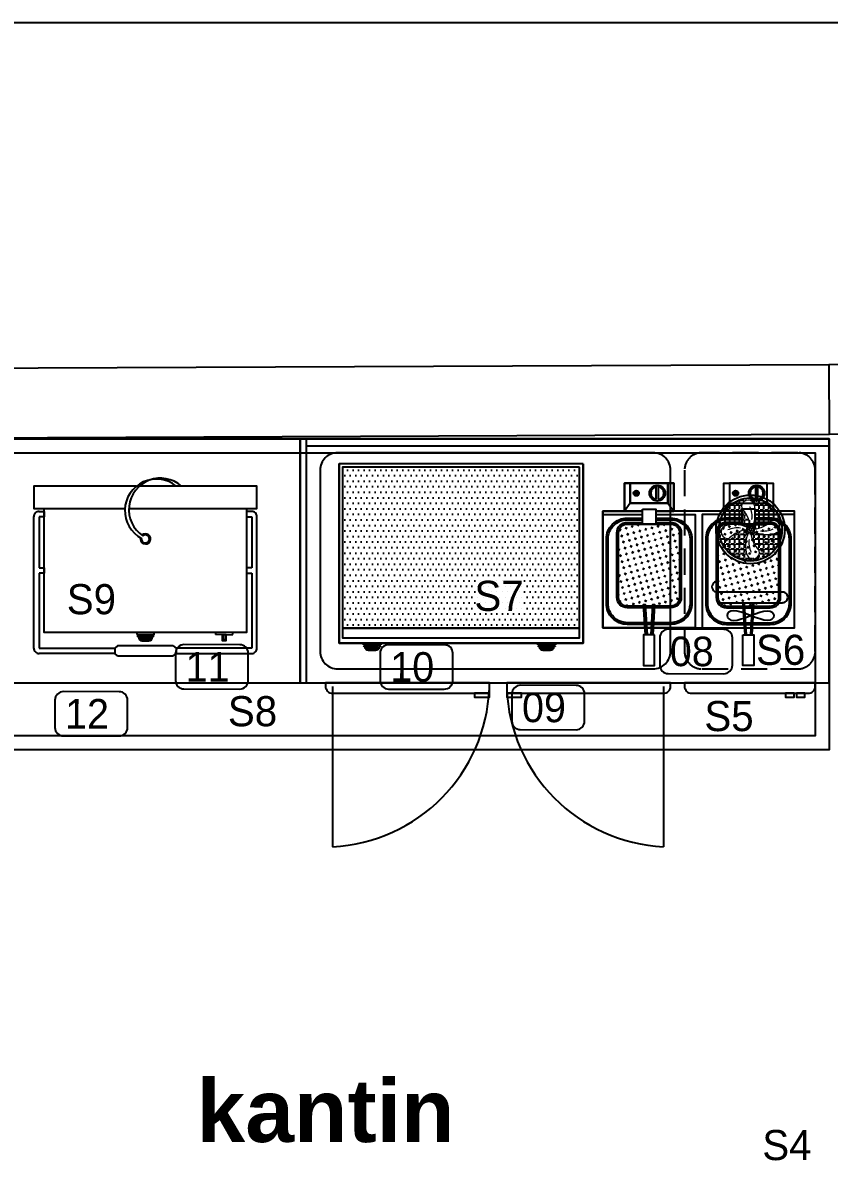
# Model space of a CAD drawing. Header units: millimetres. Extents: x -3164 to 12587, y -18082 to -16228.
# Drawn here: x -1544.9 to -1313.6, y -16753.6 to -16427.1 of the extents above; entities that cross this region are included whole.
import ezdxf
from ezdxf.enums import TextEntityAlignment as Align

# ---------------------------------------------------------------- set-up
doc = ezdxf.new("R2010")
doc.units = ezdxf.units.MM
doc.linetypes.add('DASHED', pattern=[0.75, 0.5, -0.25])
doc.layers.add('002 Çizgi', color=254, linetype='Continuous')
doc.layers.add('ELK', color=10, linetype='Continuous')
doc.layers.add('TEFRİŞ MUTFAK (L)', color=241, linetype='Continuous', lineweight=15)
doc.styles.add('adet', font='stylu.ttf')
doc.styles.add('ARIAL', font='', dxfattribs={"height": 1})
doc.styles.add('TAKSİM', font='GOTHIC.TTF', dxfattribs={"height": 20})
doc.styles.get('ARIAL').set_extended_font_data('Arial', bold=True)

# ---------------------------------------------------------------- blocks, each defined once
blk = doc.blocks.new('rwerewerr')
h = blk.add_hatch(color=30)
h.dxf.hatch_style = 1
edge = h.paths.add_edge_path()
edge.add_arc((2556.36, -3488.02), 0.549, 0, 360)
h = blk.add_hatch(color=30)
h.dxf.hatch_style = 1
edge = h.paths.add_edge_path()
edge.add_arc((2584.86, -3488.02), 0.549, 0, 360)
h = blk.add_hatch()
h.set_pattern_fill('CROSS', scale=0.2, angle=60)
h.paths.add_polyline_path([(2551.28, -3517.87, 0.414214), (2553.78, -3520.37), (2558.48, -3520.37), (2558.46, -3519.95), (2558.95, -3519.95), (2558.97, -3520.37), (2561.1, -3520.37), (2561.12, -3519.95), (2561.61, -3519.95), (2561.58, -3520.37), (2566.28, -3520.37, 0.414214), (2568.78, -3517.87), (2568.78, -3499.37, 0.414214), (2566.28, -3496.87), (2553.78, -3496.87, 0.414214), (2551.28, -3499.37)])
h = blk.add_hatch()
h.set_pattern_fill('CROSS', scale=0.2, angle=60)
h.paths.add_polyline_path([(2597.28, -3499.37, 0.414214), (2594.78, -3496.87), (2582.28, -3496.87, 0.414214), (2579.78, -3499.37), (2579.78, -3517.87, 0.414214), (2582.28, -3520.37), (2586.98, -3520.37), (2586.96, -3519.95), (2587.45, -3519.95), (2587.47, -3520.37), (2589.6, -3520.37), (2589.62, -3519.95), (2590.11, -3519.95), (2590.08, -3520.37), (2594.78, -3520.37, 0.414214), (2597.28, -3517.87)])
at = {"color": 7}
for points in [[(2561.95, -3493.15), (2567.13, -3493.15), (2567.13, -3485.14), (2552.94, -3485.14), (2552.94, -3493.15), (2558.12, -3493.15)], [(2558.12, -3493.15), (2552.94, -3493.15), (2552.94, -3485.14), (2567.13, -3485.14), (2567.13, -3493.15), (2561.95, -3493.15)], [(2562.11, -3489.86), (2562.11, -3486.17)], [(2562.68, -3486.17), (2562.68, -3489.86)], [(2586.62, -3493.15), (2581.44, -3493.15), (2581.44, -3485.14), (2595.63, -3485.14), (2595.63, -3493.15), (2590.45, -3493.15)], [(2590.61, -3489.86), (2590.61, -3486.17)], [(2591.18, -3486.17), (2591.18, -3489.86)], [(2558.12, -3493.15), (2546.78, -3493.15), (2546.78, -3526.65), (2558.84, -3526.65)], [(2558.84, -3526.65), (2546.78, -3526.65), (2546.78, -3493.15), (2558.12, -3493.15)], [(2554.62, -3490.89), (2552.94, -3493.15)], [(2554.62, -3490.89), (2552.94, -3493.15)], [(2558.12, -3493.15), (2552.94, -3493.15)], [(2586.62, -3493.15), (2561.95, -3493.15)], [(2561.95, -3493.15), (2567.13, -3493.15)], [(2565.45, -3490.89), (2567.13, -3493.15)], [(2565.45, -3490.89), (2567.13, -3493.15)], [(2583.12, -3490.89), (2581.44, -3493.15)], [(2586.62, -3493.15), (2581.44, -3493.15)], [(2589.73, -3526.65), (2601.78, -3526.65), (2601.78, -3493.15), (2590.45, -3493.15)], [(2593.95, -3490.89), (2595.63, -3493.15)], [(2558.84, -3526.65), (2546.78, -3526.65), (2546.78, -3494.15), (2558.12, -3494.15)], [(2553.78, -3495.15), (2558.12, -3495.15)], [(2562.32, -3494.15), (2573.28, -3494.15), (2573.28, -3526.65), (2561.23, -3526.65)], [(2561.95, -3494.15), (2573.28, -3494.15)], [(2561.95, -3495.65), (2566.28, -3495.65)], [(2586.25, -3494.15), (2575.28, -3494.15), (2575.28, -3526.65), (2587.34, -3526.65)], [(2586.62, -3494.15), (2575.28, -3494.15)], [(2586.62, -3495.65), (2582.28, -3495.65)], [(2589.73, -3526.65), (2601.78, -3526.65), (2601.78, -3494.15), (2590.45, -3494.15)], [(2594.78, -3495.15), (2590.45, -3495.15)], [(2561.1, -3520.37), (2558.97, -3520.37)], [(2561.07, -3520.87), (2559, -3520.87)], [(2587.47, -3520.37), (2589.6, -3520.37)], [(2587.5, -3520.87), (2589.57, -3520.87)], [(2560.82, -3525.15), (2559.24, -3525.15)], [(2560.8, -3525.65), (2559.27, -3525.65)], [(2587.74, -3525.15), (2589.32, -3525.15)], [(2587.77, -3525.65), (2589.3, -3525.65)], [(2546.78, -3526.65), (2558.84, -3526.65)], [(2559.33, -3526.65), (2560.74, -3526.65)], [(2559.33, -3526.65), (2560.74, -3526.65)], [(2560.74, -3526.65), (2559.33, -3526.65)], [(2560.74, -3526.65), (2559.33, -3526.65)], [(2561.23, -3526.65), (2587.34, -3526.65)], [(2561.23, -3526.65), (2601.78, -3526.65)], [(2587.83, -3526.65), (2589.24, -3526.65)], [(2587.83, -3526.65), (2589.24, -3526.65)]]:
    blk.add_lwpolyline(points, dxfattribs=at)
for points in [[(2565.45, -3490.89), (2554.62, -3490.89), (2554.62, -3485.14), (2565.45, -3485.14)], [(2554.62, -3490.89), (2565.45, -3490.89), (2565.45, -3485.14), (2554.62, -3485.14)], [(2583.12, -3490.89), (2593.95, -3490.89), (2593.95, -3485.14), (2583.12, -3485.14)], [(2558.12, -3492.55), (2561.95, -3492.55), (2561.95, -3496.87), (2558.12, -3496.87)], [(2590.45, -3492.55), (2586.62, -3492.55), (2586.62, -3496.87), (2590.45, -3496.87)], [(2559.45, -3528.68), (2558.96, -3528.68), (2558.46, -3519.95), (2558.95, -3519.95)], [(2561.11, -3528.68), (2560.62, -3528.68), (2561.12, -3519.95), (2561.61, -3519.95)], [(2587.46, -3528.68), (2587.95, -3528.68), (2587.45, -3519.95), (2586.96, -3519.95)], [(2589.12, -3528.68), (2589.61, -3528.68), (2590.11, -3519.95), (2589.62, -3519.95)], [(2561.61, -3528.68), (2558.46, -3528.68), (2558.46, -3537.43), (2561.61, -3537.43)], [(2586.96, -3528.68), (2590.11, -3528.68), (2590.11, -3537.43), (2586.96, -3537.43)]]:
    blk.add_lwpolyline(points, close=True, dxfattribs=at)
for points in [[(2558.78, -3525.65), (2553.78, -3525.65, -0.414214), (2547.78, -3519.65), (2547.78, -3501.15, -0.414214), (2553.78, -3495.15), (2558.12, -3495.15)], [(2558.76, -3525.15), (2553.78, -3525.15, -0.414214), (2548.28, -3519.65), (2548.28, -3501.15, -0.414214), (2553.78, -3495.65), (2558.12, -3495.65)], [(2558.51, -3520.87), (2553.78, -3520.87, -0.414214), (2550.78, -3517.87), (2550.78, -3499.37, -0.414214), (2553.78, -3496.37), (2558.12, -3496.37)], [(2558.48, -3520.37), (2553.78, -3520.37, -0.414214), (2551.28, -3517.87), (2551.28, -3499.37, -0.414214), (2553.78, -3496.87), (2566.28, -3496.87, -0.414214), (2568.78, -3499.37), (2568.78, -3517.87, -0.414214), (2566.28, -3520.37), (2561.58, -3520.37)], [(2561.95, -3495.15), (2566.28, -3495.15, -0.414214), (2572.28, -3501.15), (2572.28, -3519.65, -0.414214), (2566.28, -3525.65), (2561.28, -3525.65)], [(2562.32, -3495.65), (2566.28, -3495.65, -0.414214), (2571.78, -3501.15), (2571.78, -3519.65, -0.414214), (2566.28, -3525.15), (2561.31, -3525.15)], [(2561.95, -3496.37), (2566.28, -3496.37, -0.414214), (2569.28, -3499.37), (2569.28, -3517.87, -0.414214), (2566.28, -3520.87), (2561.56, -3520.87)], [(2586.62, -3495.15), (2582.28, -3495.15, 0.414214), (2576.28, -3501.15), (2576.28, -3519.65, 0.414214), (2582.28, -3525.65), (2587.28, -3525.65)], [(2586.25, -3495.65), (2582.28, -3495.65, 0.414214), (2576.78, -3501.15), (2576.78, -3519.65, 0.414214), (2582.28, -3525.15), (2587.26, -3525.15)], [(2586.62, -3496.37), (2582.28, -3496.37, 0.414214), (2579.28, -3499.37), (2579.28, -3517.87, 0.414214), (2582.28, -3520.87), (2587.01, -3520.87)], [(2590.08, -3520.37), (2594.78, -3520.37, 0.414214), (2597.28, -3517.87), (2597.28, -3499.37, 0.414214), (2594.78, -3496.87), (2582.28, -3496.87, 0.414214), (2579.78, -3499.37), (2579.78, -3517.87, 0.414214), (2582.28, -3520.37), (2586.98, -3520.37)], [(2589.78, -3525.65), (2594.78, -3525.65, 0.414214), (2600.78, -3519.65), (2600.78, -3501.15, 0.414214), (2594.78, -3495.15), (2590.45, -3495.15)], [(2589.81, -3525.15), (2594.78, -3525.15, 0.414214), (2600.28, -3519.65), (2600.28, -3501.15, 0.414214), (2594.78, -3495.65), (2590.45, -3495.65)], [(2590.06, -3520.87), (2594.78, -3520.87, 0.414214), (2597.78, -3517.87), (2597.78, -3499.37, 0.414214), (2594.78, -3496.37), (2590.45, -3496.37)]]:
    blk.add_lwpolyline(points, format="xyb", dxfattribs=at)
for centre, radius in [((2556.36, -3488.02), 0.761), ((2556.36, -3488.02), 0.689), ((2562.39, -3488.02), 2.26), ((2584.86, -3488.02), 0.761), ((2584.86, -3488.02), 0.689), ((2590.89, -3488.02), 2.26), ((2556.36, -3488.02), 0.549), ((2584.86, -3488.02), 0.549)]:
    blk.add_circle(centre, radius, dxfattribs=at)
for centre, start, end in [((2562.39, -3488.02), 98.7362, 261.2638), ((2562.39, -3488.02), 278.7362, 81.2638), ((2590.89, -3488.02), 98.7362, 261.2638), ((2590.89, -3488.02), 278.7362, 81.2638)]:
    blk.add_arc(centre, 1.87, start, end, dxfattribs=at)
blk = doc.blocks.new('FRİTOZ 5LT+5LT')
at = {"color": 7}
blk.add_blockref('rwerewerr', (-2546.78, 3526.65), dxfattribs=at)
blk = doc.blocks.new('ghggfhh')
at = {"color": 7}
blk.add_lwpolyline([(1188.71, 1333.35), (1193.71, 1333.35), (1193.71, 1333.87), (1188.71, 1333.87)], close=True, dxfattribs=at)
blk.add_lwpolyline([(1188.71, 1333), (1189.21, 1332.53), (1189.21, 1332.51, 0.414214), (1190.21, 1331.51), (1192.21, 1331.51, 0.414214), (1193.21, 1332.51), (1193.21, 1332.53), (1193.71, 1333)], format="xyb", dxfattribs=at)
for points in [[(1188.71, 1333), (1190.71, 1333)], [(1189.35, 1332.74), (1193.07, 1332.74)], [(1189.46, 1332.51), (1192.96, 1332.51)], [(1189.5, 1332.27), (1192.92, 1332.27)], [(1190.71, 1333.35), (1190.71, 1333)], [(1191.71, 1333.35), (1191.71, 1333)], [(1191.71, 1333), (1193.71, 1333)], [(1189.62, 1332.04), (1192.79, 1332.04)], [(1189.97, 1331.8), (1192.45, 1331.8)]]:
    blk.add_lwpolyline(points, dxfattribs=at)
blk = doc.blocks.new('ewrte4')
at = {"color": 7}
for points in [[(2337.4, -3672.8), (2337.4, -3672.27), (2332.4, -3672.27), (2332.4, -3672.8)], [(2334.4, -3672.97), (2332.4, -3672.8)], [(2334.4, -3672.8), (2335.4, -3672.8)], [(2334.4, -3672.8), (2334.4, -3673.15)], [(2335.4, -3672.8), (2335.4, -3673.15)], [(2335.4, -3672.97), (2337.4, -3672.8)], [(2334.63, -3674.33), (2334.4, -3674.64)], [(2335.17, -3674.33), (2335.4, -3674.64)]]:
    blk.add_lwpolyline(points, dxfattribs=at)
for points in [[(2334.4, -3672.8), (2335.4, -3672.8), (2335.4, -3674.64), (2334.4, -3674.64)], [(2334.63, -3672.8), (2335.17, -3672.8), (2335.17, -3674.33), (2334.63, -3674.33)]]:
    blk.add_lwpolyline(points, close=True, dxfattribs=at)
blk = doc.blocks.new('wqrewqeqewqe')
at = {"color": 7}
for points in [[(2309.64, -3552.22), (2280.28, -3552.22), (2280.28, -3558.62), (2306.46, -3558.62)], [(2307.56, -3558.62), (2344.28, -3558.62), (2344.28, -3552.22), (2310.6, -3552.22)], [(2307.56, -3558.62), (2341.28, -3558.62), (2341.28, -3594.22), (2283.28, -3594.22), (2283.28, -3558.62), (2306.46, -3558.62)], [(2280.28, -3560.99), (2280.28, -3560.96)], [(2280.28, -3598.76), (2280.28, -3560.99)], [(2281.75, -3559.49), (2283.28, -3559.49), (2283.28, -3560.99), (2281.78, -3560.99)], [(2281.78, -3560.99), (2281.78, -3575.67)], [(2342.82, -3559.49), (2341.28, -3559.49), (2341.28, -3560.99), (2342.78, -3560.99)], [(2342.78, -3560.99), (2342.78, -3575.67)], [(2344.28, -3560.99), (2344.28, -3560.96)], [(2344.28, -3598.76), (2344.28, -3560.99)], [(2281.78, -3575.67), (2283.28, -3575.67), (2283.28, -3577.17), (2281.78, -3577.17)], [(2281.78, -3577.17), (2281.78, -3598.72)], [(2342.78, -3575.67), (2341.28, -3575.67), (2341.28, -3577.17), (2342.78, -3577.17)], [(2342.78, -3577.17), (2342.78, -3598.72)], [(2280.28, -3598.76), (2280.28, -3597.22)], [(2281.78, -3597.22), (2281.78, -3598.72)], [(2304.28, -3598.02), (2303.49, -3598.72)], [(2320.28, -3598.02), (2304.28, -3598.02)], [(2320.28, -3598.02), (2321.08, -3598.72)], [(2342.78, -3597.22), (2342.78, -3598.72)], [(2344.28, -3598.76), (2344.28, -3597.22)], [(2281.78, -3600.22), (2281.75, -3600.22)], [(2281.78, -3600.22), (2281.75, -3600.22)], [(2281.78, -3598.72), (2303.49, -3598.72)], [(2303.49, -3600.22), (2281.78, -3600.22)], [(2303.49, -3598.72), (2303.49, -3600.22)], [(2304.28, -3600.92), (2303.49, -3600.22)], [(2304.28, -3600.92), (2320.28, -3600.92)], [(2320.28, -3600.92), (2321.08, -3600.22)], [(2342.78, -3598.72), (2321.08, -3598.72)], [(2321.08, -3598.72), (2321.08, -3600.22)], [(2321.08, -3600.22), (2342.78, -3600.22)], [(2342.78, -3600.22), (2342.82, -3600.22)], [(2342.78, -3600.22), (2342.82, -3600.22)]]:
    blk.add_lwpolyline(points, dxfattribs=at)
for centre, radius, start, end in [((2315.42, -3559.24), 9.04, 50.9126, 241.8892), ((2316.61, -3559), 9.06, 48.3903, 235.9176), ((2281.77, -3560.97), 1.48, 89.3541, 180.6459), ((2342.8, -3560.97), 1.48, 359.3541, 90.6459), ((2312.28, -3567.36), 1.46, 167.7852, 134.329), ((2312.28, -3567.36), 1.14, 173.219, 131.2594), ((2281.77, -3598.74), 1.48, 179.3541, 270.6459), ((2342.8, -3598.74), 1.48, 269.3541, 0.6459)]:
    blk.add_arc(centre, radius, start, end, dxfattribs=at)
for name, p in [('ghggfhh', (1121.08, -4928.1)), ('ewrte4', (0, 78.05))]:
    blk.add_blockref(name, p, dxfattribs=at)
blk = doc.blocks.new('TOST MAKİNESİ BÜYÜK')
at = {"color": 7}
blk.add_blockref('wqrewqeqewqe', (-2283.28, 3594.22), dxfattribs=at)
blk = doc.blocks.new('GHFH')
at = {"color": 7}
for p, q in [((1821.69, 2075.94), (1821.69, 2076.96)), ((1822.08, 2077.34), (1822.7, 2077.34)), ((1823.09, 2077.34), (1823.09, 2077.67)), ((1823.09, 2077.34), (1824.1, 2077.34)), ((1823.09, 2076.33), (1823.09, 2076.96)), ((1824.48, 2077.34), (1824.48, 2077.94)), ((1824.48, 2077.34), (1824.64, 2077.34)), ((1824.88, 2077.34), (1825.5, 2077.34)), ((1825.88, 2077.34), (1825.88, 2077.98)), ((1825.88, 2077.34), (1826.89, 2077.34)), ((1827.28, 2077.34), (1827.28, 2077.8)), ((1827.28, 2077.34), (1828.29, 2077.34)), ((1827.28, 2075.94), (1827.28, 2076.96)), ((1828.67, 2077.34), (1828.67, 2077.4)), ((1828.67, 2077.34), (1828.83, 2077.34)), ((1828.67, 2075.94), (1828.67, 2076.96)), ((1818.34, 2074.55), (1818.51, 2074.55)), ((1818.89, 2074.55), (1818.89, 2075.18)), ((1818.89, 2074.55), (1819.91, 2074.55)), ((1818.89, 2073.15), (1818.89, 2074.16)), ((1819.72, 2075.94), (1819.91, 2075.94)), ((1820.29, 2075.94), (1820.29, 2076.37)), ((1820.29, 2075.94), (1821.31, 2075.94)), ((1820.29, 2074.55), (1820.29, 2075.56)), ((1820.29, 2074.55), (1821.31, 2074.55)), ((1820.29, 2073.15), (1820.29, 2074.16)), ((1821.69, 2075.94), (1822.7, 2075.94)), ((1821.69, 2074.55), (1821.69, 2075.56)), ((1821.69, 2074.55), (1822.7, 2074.55)), ((1821.69, 2073.15), (1821.69, 2074.16)), ((1823.09, 2074.55), (1823.09, 2074.83)), ((1823.09, 2074.55), (1823.34, 2074.55)), ((1823.09, 2073.15), (1823.09, 2074.16)), ((1826.56, 2075.94), (1826.89, 2075.94)), ((1826.85, 2074.55), (1826.89, 2074.55)), ((1827.28, 2075.94), (1828.29, 2075.94)), ((1827.28, 2074.55), (1827.28, 2075.56)), ((1827.28, 2074.55), (1828.29, 2074.55)), ((1827.28, 2073.15), (1827.28, 2074.16)), ((1828.67, 2075.94), (1829.69, 2075.94)), ((1828.67, 2074.55), (1828.67, 2075.56)), ((1828.67, 2074.55), (1829.69, 2074.55)), ((1828.67, 2073.15), (1828.67, 2074.16)), ((1830.07, 2075.94), (1830.07, 2076.73)), ((1830.07, 2075.94), (1831.09, 2075.94)), ((1830.07, 2074.55), (1830.07, 2075.56)), ((1830.07, 2074.55), (1831.09, 2074.55)), ((1830.07, 2073.15), (1830.07, 2074.16)), ((1831.47, 2074.55), (1831.47, 2075.56)), ((1831.47, 2074.55), (1832.48, 2074.55)), ((1831.47, 2073.15), (1831.47, 2074.16)), ((1832.86, 2073.15), (1832.86, 2074.15)), ((1816.5, 2070.35), (1817.12, 2070.35)), ((1816.84, 2071.75), (1817.12, 2071.75)), ((1817.5, 2073.15), (1817.5, 2073.26)), ((1817.5, 2073.15), (1818.51, 2073.15)), ((1817.5, 2071.75), (1817.5, 2072.77)), ((1817.5, 2071.75), (1818.51, 2071.75)), ((1817.5, 2070.35), (1817.5, 2071.37)), ((1817.5, 2070.35), (1818.51, 2070.35)), ((1818.89, 2073.15), (1819.91, 2073.15)), ((1818.89, 2071.75), (1818.89, 2072.77)), ((1818.89, 2071.75), (1819.91, 2071.75)), ((1818.89, 2070.35), (1818.89, 2071.37)), ((1818.89, 2070.35), (1819.91, 2070.35)), ((1820.29, 2073.15), (1821.31, 2073.15)), ((1820.29, 2071.75), (1820.29, 2072.77)), ((1820.29, 2071.75), (1821.31, 2071.75)), ((1820.29, 2070.36), (1820.29, 2071.37)), ((1821.69, 2073.15), (1822.7, 2073.15)), ((1821.69, 2071.75), (1821.69, 2072.77)), ((1821.69, 2071.75), (1822.7, 2071.75)), ((1821.69, 2070.35), (1821.69, 2071.37)), ((1821.69, 2070.35), (1822.7, 2070.35)), ((1823.09, 2073.15), (1824.1, 2073.15)), ((1823.09, 2071.75), (1823.09, 2072.77)), ((1823.09, 2071.75), (1824.1, 2071.75)), ((1823.09, 2070.35), (1823.09, 2071.37)), ((1823.09, 2070.35), (1824.1, 2070.35)), ((1824.48, 2071.75), (1824.48, 2072.77)), ((1824.48, 2071.75), (1824.98, 2071.75)), ((1824.48, 2070.35), (1824.48, 2071.37)), ((1824.48, 2070.35), (1825, 2070.35)), ((1826.24, 2070.35), (1826.89, 2070.35)), ((1826.7, 2071.75), (1826.89, 2071.75)), ((1827.28, 2073.15), (1828.29, 2073.15)), ((1827.28, 2071.75), (1827.28, 2072.77)), ((1827.28, 2071.75), (1828.29, 2071.75)), ((1827.28, 2070.35), (1827.28, 2071.37)), ((1827.28, 2070.35), (1828.29, 2070.35)), ((1828.67, 2073.15), (1829.69, 2073.15)), ((1828.67, 2071.75), (1828.67, 2072.77)), ((1828.67, 2071.75), (1829.69, 2071.75)), ((1828.67, 2070.35), (1828.67, 2071.37)), ((1828.67, 2070.35), (1829.69, 2070.35)), ((1830.07, 2073.15), (1831.09, 2073.15)), ((1830.07, 2071.75), (1830.07, 2072.77)), ((1830.07, 2071.75), (1831.09, 2071.75)), ((1830.07, 2070.35), (1830.07, 2071.37)), ((1830.07, 2070.35), (1830.19, 2070.35)), ((1831.47, 2073.15), (1832.48, 2073.15)), ((1831.47, 2071.75), (1831.47, 2072.77)), ((1831.47, 2071.75), (1832.48, 2071.75)), ((1832.86, 2073.15), (1833.48, 2073.15)), ((1832.86, 2071.75), (1832.86, 2072.77)), ((1832.86, 2071.75), (1833.88, 2071.75)), ((1832.86, 2071.29), (1832.86, 2071.37)), ((1833.72, 2070.35), (1833.88, 2070.35)), ((1834.26, 2070.35), (1834.26, 2071.07)), ((1834.26, 2070.35), (1834.41, 2070.35)), ((1816.39, 2068.96), (1817.12, 2068.96)), ((1816.49, 2067.56), (1817.12, 2067.56)), ((1817.5, 2069.47), (1817.5, 2069.97)), ((1817.5, 2066.16), (1817.5, 2066.99)), ((1820.29, 2066.16), (1820.29, 2067.18)), ((1820.82, 2067.56), (1821.31, 2067.56)), ((1821.69, 2067.56), (1821.69, 2068.05)), ((1821.69, 2067.56), (1822.7, 2067.56)), ((1821.69, 2066.16), (1821.69, 2067.18)), ((1823.09, 2067.56), (1823.09, 2068.58)), ((1823.09, 2067.56), (1824.1, 2067.56)), ((1823.09, 2066.16), (1823.09, 2067.18)), ((1824.48, 2067.56), (1824.48, 2067.78)), ((1824.48, 2067.56), (1824.69, 2067.56)), ((1824.48, 2067.03), (1824.48, 2067.18)), ((1825.88, 2066.26), (1825.88, 2067.18)), ((1826.08, 2067.56), (1826.89, 2067.56)), ((1827.28, 2069.12), (1827.28, 2069.97)), ((1827.28, 2067.56), (1827.28, 2067.98)), ((1827.28, 2067.56), (1828.29, 2067.56)), ((1827.28, 2066.16), (1827.28, 2067.18)), ((1828.67, 2069.55), (1828.67, 2069.97)), ((1828.67, 2067.56), (1828.67, 2067.6)), ((1828.67, 2067.56), (1828.92, 2067.56)), ((1828.67, 2066.16), (1828.67, 2067.18)), ((1830.07, 2066.16), (1830.07, 2067.18)), ((1831.47, 2067.56), (1831.47, 2067.59)), ((1831.47, 2067.56), (1832.48, 2067.56)), ((1831.47, 2066.16), (1831.47, 2067.18)), ((1832.86, 2067.56), (1832.86, 2067.95)), ((1832.86, 2067.56), (1833.88, 2067.56)), ((1832.86, 2066.16), (1832.86, 2067.18)), ((1833.75, 2068.96), (1833.88, 2068.96)), ((1834.26, 2068.96), (1834.26, 2069.97)), ((1834.26, 2068.96), (1834.52, 2068.96)), ((1834.26, 2067.56), (1834.26, 2068.58)), ((1834.26, 2067.56), (1834.42, 2067.56)), ((1834.26, 2066.78), (1834.26, 2067.18)), ((1816.82, 2066.16), (1817.12, 2066.16)), ((1817.5, 2066.16), (1818.51, 2066.16)), ((1817.5, 2064.77), (1817.5, 2065.78)), ((1817.5, 2064.77), (1818.51, 2064.77)), ((1818.89, 2066.16), (1818.89, 2066.34)), ((1818.89, 2066.16), (1819.91, 2066.16)), ((1818.89, 2064.77), (1818.89, 2065.78)), ((1818.89, 2064.77), (1819.91, 2064.77)), ((1818.89, 2063.37), (1818.89, 2064.39)), ((1820.29, 2066.16), (1821.31, 2066.16)), ((1820.29, 2064.77), (1820.29, 2065.78)), ((1820.29, 2064.77), (1821.31, 2064.77)), ((1820.29, 2063.37), (1820.29, 2064.39)), ((1821.69, 2066.16), (1822.7, 2066.16)), ((1821.69, 2064.77), (1821.69, 2065.78)), ((1821.69, 2064.77), (1822.7, 2064.77)), ((1821.69, 2063.37), (1821.69, 2064.39)), ((1823.09, 2066.16), (1824.1, 2066.16)), ((1823.09, 2064.77), (1823.09, 2065.78)), ((1823.09, 2064.77), (1824.02, 2064.77)), ((1823.09, 2063.37), (1823.09, 2064.39)), ((1825.91, 2066.16), (1826.89, 2066.16)), ((1826.53, 2064.77), (1826.89, 2064.77)), ((1827.28, 2066.16), (1828.29, 2066.16)), ((1827.28, 2064.77), (1827.28, 2065.78)), ((1827.28, 2064.77), (1828.29, 2064.77)), ((1827.28, 2063.65), (1827.28, 2064.39)), ((1828.67, 2066.16), (1829.69, 2066.16)), ((1828.67, 2064.77), (1828.67, 2065.78)), ((1828.67, 2064.77), (1829.69, 2064.77)), ((1828.67, 2063.37), (1828.67, 2064.39)), ((1830.07, 2066.16), (1831.09, 2066.16)), ((1830.07, 2064.77), (1830.07, 2065.78)), ((1830.07, 2064.77), (1831.09, 2064.77)), ((1830.07, 2063.37), (1830.07, 2064.39)), ((1831.47, 2066.16), (1832.48, 2066.16)), ((1831.47, 2064.77), (1831.47, 2065.78)), ((1831.47, 2064.77), (1832.48, 2064.77)), ((1831.47, 2063.37), (1831.47, 2064.39)), ((1832.86, 2066.16), (1833.88, 2066.16)), ((1832.86, 2064.77), (1832.86, 2065.78)), ((1832.86, 2064.77), (1833.51, 2064.77)), ((1832.86, 2063.7), (1832.86, 2064.39)), ((1818.29, 2063.37), (1818.51, 2063.37)), ((1818.89, 2063.37), (1819.91, 2063.37)), ((1818.89, 2062.67), (1818.89, 2062.99)), ((1819.64, 2061.97), (1819.91, 2061.97)), ((1820.29, 2063.37), (1821.31, 2063.37)), ((1820.29, 2061.97), (1820.29, 2062.99)), ((1820.29, 2061.97), (1821.31, 2061.97)), ((1820.29, 2061.48), (1820.29, 2061.59)), ((1821.69, 2063.37), (1822.7, 2063.37)), ((1821.69, 2061.97), (1821.69, 2062.99)), ((1821.69, 2061.97), (1822.7, 2061.97)), ((1821.69, 2060.68), (1821.69, 2061.59)), ((1821.93, 2060.57), (1822.7, 2060.57)), ((1823.09, 2063.37), (1824.05, 2063.37)), ((1823.09, 2061.97), (1823.09, 2062.99)), ((1823.09, 2061.97), (1824.1, 2061.97)), ((1823.09, 2060.57), (1823.09, 2061.59)), ((1823.09, 2060.57), (1824.1, 2060.57)), ((1824.48, 2060.57), (1824.48, 2061.51)), ((1824.48, 2060.57), (1825.5, 2060.57)), ((1826.65, 2060.57), (1826.89, 2060.57)), ((1827.28, 2060.57), (1827.28, 2060.88)), ((1827.28, 2060.57), (1828.29, 2060.57)), ((1827.51, 2063.37), (1828.29, 2063.37)), ((1827.99, 2061.97), (1828.29, 2061.97)), ((1828.67, 2063.37), (1829.69, 2063.37)), ((1828.67, 2061.97), (1828.67, 2062.99)), ((1828.67, 2061.97), (1829.69, 2061.97)), ((1828.67, 2060.57), (1828.67, 2061.59)), ((1828.67, 2060.57), (1828.98, 2060.57)), ((1830.07, 2063.37), (1831.09, 2063.37)), ((1830.07, 2061.97), (1830.07, 2062.99)), ((1830.07, 2061.97), (1831.09, 2061.97)), ((1830.07, 2061.12), (1830.07, 2061.59)), ((1831.47, 2063.37), (1832.48, 2063.37)), ((1831.47, 2062.14), (1831.47, 2062.99)), ((1823.09, 2060.18), (1823.09, 2060.19)), ((1824.48, 2059.91), (1824.48, 2060.19)), ((1825.88, 2059.87), (1825.88, 2060.19)), ((1827.28, 2060.05), (1827.28, 2060.19))]:
    blk.add_line(p, q, dxfattribs=at)
for radius in [9.85, 9.06, 0.996, 0.431]:
    blk.add_circle((1825.46, 2068.92), radius, dxfattribs=at)
for start, end in [(94.9752, 150.6196), (4.9752, 60.6196), (184.9752, 240.6196), (274.9752, 330.6196)]:
    blk.add_arc((1825.46, 2068.92), 1.5, start, end, dxfattribs=at)
at = {"layer": 'TEFRİŞ MUTFAK (L)', "color": 7}
for centre, radius, start, end in [((1824.76, 2075.45), 1.89, 28.2084, 194.1396), ((1816.95, 2068.94), 8.51, 6.6287, 45.3593), ((1819.11, 2072.65), 6.8, 352.4777, 24.279), ((1818.71, 2073.58), 8.2, 332.335, 19.6942), ((1820.8, 2062.18), 8.2, 62.335, 109.6942), ((1825.47, 2077.43), 8.51, 276.6287, 315.3593), ((1831.98, 2069.62), 1.89, 298.2084, 104.1396), ((1818.93, 2068.23), 1.89, 118.2084, 284.1396), ((1821.73, 2062.58), 6.8, 82.4777, 114.279), ((1825.44, 2060.42), 8.51, 96.6287, 135.3593), ((1832.2, 2064.27), 8.2, 152.335, 199.6942), ((1833.96, 2068.91), 8.51, 186.6287, 225.3593), ((1830.11, 2075.67), 8.2, 242.335, 289.6942), ((1829.18, 2075.27), 6.8, 262.4777, 294.279), ((1831.8, 2065.2), 6.8, 172.4777, 204.279), ((1826.15, 2062.4), 1.89, 208.2084, 14.1396)]:
    blk.add_arc(centre, radius, start, end, dxfattribs=at)
blk = doc.blocks.new('YTYRTY')
at = {"layer": '002 Çizgi', "color": 7}
for p, q in [((1818.88, 2101.41), (1819, 2101.93)), ((1819, 2100.9), (1818.88, 2101.41)), ((1819, 2101.93), (1819.34, 2102.37)), ((1819.34, 2100.45), (1819, 2100.9)), ((1819.34, 2102.37), (1819.91, 2102.69)), ((1819.91, 2100.13), (1819.34, 2100.45)), ((1819.91, 2102.69), (1820.71, 2102.81)), ((1820.71, 2100.01), (1819.91, 2100.13)), ((1820.71, 2102.81), (1821.73, 2102.69)), ((1821.73, 2100.13), (1820.71, 2100.01)), ((1821.73, 2102.69), (1822.92, 2102.37)), ((1822.92, 2100.45), (1821.73, 2100.13)), ((1822.92, 2102.37), (1824.23, 2101.93)), ((1824.23, 2100.9), (1822.92, 2100.45)), ((1824.23, 2101.93), (1825.59, 2101.41)), ((1825.59, 2101.41), (1824.23, 2100.9)), ((1826.96, 2101.93), (1825.59, 2101.41)), ((1825.59, 2101.41), (1826.96, 2100.9)), ((1828.26, 2102.37), (1826.96, 2101.93)), ((1826.96, 2100.9), (1828.26, 2100.45)), ((1829.45, 2102.69), (1828.26, 2102.37)), ((1828.26, 2100.45), (1829.45, 2100.13)), ((1830.47, 2102.81), (1829.45, 2102.69)), ((1829.45, 2100.13), (1830.47, 2100.01)), ((1831.27, 2102.69), (1830.47, 2102.81)), ((1830.47, 2100.01), (1831.27, 2100.13)), ((1831.85, 2102.37), (1831.27, 2102.69)), ((1831.27, 2100.13), (1831.85, 2100.45)), ((1832.19, 2101.93), (1831.85, 2102.37)), ((1831.85, 2100.45), (1832.19, 2100.9)), ((1832.3, 2101.41), (1832.19, 2101.93)), ((1832.19, 2100.9), (1832.3, 2101.41)), ((1835.11, 2097.7), (1816.44, 2097.7)), ((1816.44, 2094.65), (1835.11, 2094.65))]:
    blk.add_line(p, q, dxfattribs=at)
for centre, major_axis, start_param, end_param in [((1816.44, 2096.17), (1.08, -1.08), 2.356194, 5.497787), ((1835.11, 2093.13), (-1.08, -1.08), 0.785398, 3.926991)]:
    blk.add_ellipse(centre, major_axis=major_axis, ratio=1, start_param=start_param, end_param=end_param, dxfattribs=at)
blk = doc.blocks.new('EWERR')
at = {"color": 7}
for name, p in [('YTYRTY', (-0.14, -7.78)), ('GHFH', (0, 0))]:
    blk.add_blockref(name, p, dxfattribs=at)
blk = doc.blocks.new('ertretrt')
at = {"color": 7}
for points in [[(1989.89, 2081.65), (1839.89, 2081.65), (1839.89, 2011.65), (1989.89, 2011.65)], [(1892.42, 2008.65), (1888.2, 2008.65), (1888.2, 2007.54), (1892.42, 2007.54)], [(1901.62, 2008.65), (1897.4, 2008.65), (1897.4, 2007.54), (1901.62, 2007.54)], [(1979.83, 2008.65), (1977.41, 2008.65), (1977.41, 2007.54), (1979.83, 2007.54)], [(1982.96, 2008.65), (1980.54, 2008.65), (1980.54, 2007.54), (1982.96, 2007.54)]]:
    blk.add_lwpolyline(points, close=True, dxfattribs=at)
blk.add_lwpolyline([(1839.89, 2081.65), (1839.89, 2079.65), (1989.89, 2079.65), (1989.89, 2081.65)], dxfattribs=at)
for points in [[(1939.4, 2077.65), (1848.89, 2077.65, 0.414214), (1843.89, 2072.65), (1843.89, 2020.65, 0.414214), (1848.89, 2015.65), (1939.4, 2015.65, 0.414214), (1944.4, 2020.65), (1944.4, 2072.65, 0.414214)], [(1892.42, 2011.65), (1845.42, 2011.65), (1845.42, 2010.65, 0.414214), (1847.42, 2008.65), (1892.42, 2008.65)], [(1944.4, 2011.65), (1897.4, 2011.65), (1897.4, 2008.65), (1942.4, 2008.65, 0.414214), (1944.4, 2010.65)], [(1985.89, 2011.65), (1948.4, 2011.65), (1948.4, 2010.65, 0.414214), (1950.4, 2008.65), (1983.89, 2008.65, 0.414214), (1985.89, 2010.65)]]:
    blk.add_lwpolyline(points, format="xyb", close=True, dxfattribs=at)
at = {"color": 7, "linetype": 'DASHED', "ltscale": 15}
blk.add_lwpolyline([(1980.89, 2077.65), (1953.4, 2077.65, 0.414214), (1948.4, 2072.65), (1948.4, 2020.65, 0.414214), (1953.4, 2015.65), (1980.89, 2015.65, 0.414214), (1985.89, 2020.65), (1985.89, 2072.65, 0.414214)], format="xyb", close=True, dxfattribs=at)
at = {"color": 7, "rotation": 180}
blk.add_blockref('EWERR', (3792.78, 4124.56), dxfattribs=at)
blk = doc.blocks.new('ewrwerwerewwer')
at = {"color": 7}
for points in [[(1384.82, -3412), (1384.82, -3458)], [(1479.8, -3412), (1479.8, -3458)]]:
    blk.add_lwpolyline(points, dxfattribs=at)
for centre, start, end in [((1382.49, -3410.7), 272.8117, 357.8214), ((1482.12, -3410.7), 182.1786, 267.1883)]:
    blk.add_arc(centre, 47.36, start, end, dxfattribs=at)
blk.add_blockref('ertretrt', (-462.6, -5422.64), dxfattribs=at)
blk = doc.blocks.new('TEZAH TİP BUZDOLABI 150x70')
at = {"color": 7}
blk.add_blockref('ewrwerwerewwer', (-1377.28, 3411), dxfattribs=at)

msp = doc.modelspace()

# ---------------------------------------------------------------- hatches: boundary and pattern name
h = msp.add_hatch()
h.set_pattern_fill('DOTS', angle=540)
h.set_pattern_definition([(180, (1351.7488, -14755.1701), (-0.79375, -1.5875), [0, -1.5875])])
h.paths.add_polyline_path([(-1385.2, -16600.72), (-1385.2, -16554.59), (-1453.2, -16554.59), (-1453.2, -16600.72)])
h = msp.add_hatch(color=7)
edge = h.paths.add_edge_path()
edge.add_line((-1444.2, -16605.54), (-1444.11, -16605.54))
edge.add_ellipse((-1434.2, -16575.26), major_axis=(-36.69, 0), ratio=0.857143, start_angle=74.3341, end_angle=76.5298)
edge.add_line((-1442.75, -16605.84), (-1444.2, -16605.84))
edge.add_line((-1444.2, -16605.84), (-1444.2, -16605.54))
h = msp.add_hatch(color=7)
edge = h.paths.add_edge_path()
edge.add_line((-1394.14, -16605.54), (-1394.05, -16605.54))
edge.add_ellipse((-1384.14, -16575.26), major_axis=(-36.69, 0), ratio=0.857143, start_angle=74.3341, end_angle=76.5298)
edge.add_line((-1392.69, -16605.84), (-1394.14, -16605.84))
edge.add_line((-1394.14, -16605.84), (-1394.14, -16605.54))

# ---------------------------------------------------------------- linework, layer by layer
msp.add_line((-1313.54, -16545.21), (-1313.62, -16525.21))
at = {"color": 7}
for p, q in [((-1454.2, -16605.09), (-1454.2, -16553.59)), ((-1384.2, -16553.59), (-1384.2, -16605.09)), ((-1384.2, -16605.09), (-1454.2, -16605.09)), ((-1454.2, -16605.09), (-1448.7, -16605.09)), ((-1447.2, -16605.54), (-1447.2, -16605.09)), ((-1447.2, -16605.09), (-1442.2, -16605.09)), ((-1442.2, -16605.54), (-1447.2, -16605.54)), ((-1446.7, -16606.24), (-1447.2, -16605.84)), ((-1445.2, -16605.84), (-1447.2, -16605.84)), ((-1446.7, -16606.26), (-1446.7, -16606.24)), ((-1442.84, -16606.06), (-1446.56, -16606.06)), ((-1442.95, -16606.26), (-1446.45, -16606.26)), ((-1442.99, -16606.46), (-1446.41, -16606.46)), ((-1443.12, -16606.66), (-1446.28, -16606.66)), ((-1443.46, -16606.87), (-1445.94, -16606.87)), ((-1443.7, -16607.12), (-1445.7, -16607.12)), ((-1445.2, -16605.54), (-1445.2, -16605.84)), ((-1444.2, -16605.54), (-1444.2, -16605.84)), ((-1442.2, -16605.84), (-1444.2, -16605.84)), ((-1442.2, -16605.84), (-1442.7, -16606.24)), ((-1442.7, -16606.24), (-1442.7, -16606.26)), ((-1442.2, -16605.09), (-1442.2, -16605.54)), ((-1397.14, -16605.54), (-1397.14, -16605.09)), ((-1397.14, -16605.09), (-1392.14, -16605.09)), ((-1392.14, -16605.54), (-1397.14, -16605.54)), ((-1396.64, -16606.24), (-1397.14, -16605.84)), ((-1395.14, -16605.84), (-1397.14, -16605.84)), ((-1396.64, -16606.26), (-1396.64, -16606.24)), ((-1392.78, -16606.06), (-1396.5, -16606.06)), ((-1392.89, -16606.26), (-1396.39, -16606.26)), ((-1392.93, -16606.46), (-1396.35, -16606.46)), ((-1393.06, -16606.66), (-1396.23, -16606.66)), ((-1393.41, -16606.87), (-1395.88, -16606.87)), ((-1393.64, -16607.12), (-1395.64, -16607.12)), ((-1395.14, -16605.54), (-1395.14, -16605.84)), ((-1394.14, -16605.54), (-1394.14, -16605.84)), ((-1392.14, -16605.84), (-1394.14, -16605.84)), ((-1392.14, -16605.84), (-1392.64, -16606.24)), ((-1392.64, -16606.24), (-1392.64, -16606.26)), ((-1392.14, -16605.09), (-1392.14, -16605.54)), ((-1384.2, -16605.09), (-1389.7, -16605.09))]:
    msp.add_line(p, q, dxfattribs=at)
for points in [[(-3163.91, -17682.14), (-1070.49, -17682.14), (-1070.49, -16427.11), (-3163.91, -16427.11)], [(-1692.55, -16616.44), (-1465.38, -16616.44), (-1465.38, -16546.44), (-1692.55, -16546.44)], [(-1465.38, -16616.44), (-1313.61, -16616.44), (-1313.61, -16546.44), (-1465.38, -16546.44)]]:
    msp.add_lwpolyline(points, close=True)
for points in [[(-2512.16, -17691.15), (-1170.94, -17758.97), (45.6, -17723.82), (60.45, -16543.63), (-659.29, -16520.21), (-1313.66, -16525.21), (-2697.41, -16531.08), (-2984.9, -17667.24), (-2964.53, -17668.27)], [(-2511.15, -17671.17), (-1170.72, -17738.95), (25.84, -17704.38), (40.21, -16562.99), (-659.54, -16540.21), (-1313.54, -16545.21), (-2681.82, -16551.02), (-2773.21, -16912.18)]]:
    msp.add_lwpolyline(points)
at = {"color": 1}
for points in [[(-1762.55, -16546.44), (-1313.61, -16546.44), (-1313.61, -16635.67), (-1762.55, -16635.67)], [(-1758.55, -16550.44), (-1317.61, -16550.44), (-1317.61, -16631.67), (-1758.55, -16631.67)]]:
    msp.add_lwpolyline(points, close=True, dxfattribs=at)
at = {"color": 7}
for points in [[(-1384.2, -16553.59), (-1454.2, -16553.59), (-1454.2, -16605.09), (-1384.2, -16605.09)], [(-1385.2, -16554.59), (-1453.2, -16554.59), (-1453.2, -16600.72), (-1385.2, -16600.72)], [(-1385.2, -16600.72), (-1453.2, -16600.72), (-1453.2, -16603.51), (-1385.2, -16603.51)]]:
    msp.add_lwpolyline(points, close=True, dxfattribs=at)
at = {"color": 7, "extrusion": (0, 0, -1)}
for centre, major_axis, start_param, end_param in [((-1445.7, -16606.26), (-1, 0), 4.712389, 6.283185), ((-1434.2, -16575.26), (36.69, 0), 1.805896, 1.844218), ((-1443.7, -16606.26), (1, 0), 0, 1.570796), ((-1395.64, -16606.26), (-1, 0), 4.712389, 6.283185), ((-1384.14, -16575.26), (36.69, 0), 1.805896, 1.844218), ((-1393.64, -16606.26), (1, 0), 0, 1.570796)]:
    msp.add_ellipse(centre, major_axis=major_axis, ratio=0.857143, start_param=start_param, end_param=end_param, dxfattribs=at)
at = {"layer": 'ELK', "color": 6}
for points in [[(-1359.79, -16613.78), (-1343.79, -16613.81, 0.414214), (-1341.37, -16611.39), (-1341.36, -16603.52, 0.414214), (-1343.78, -16601.1), (-1359.78, -16601.07, 0.414214), (-1362.2, -16603.49), (-1362.21, -16611.36, 0.414214)], [(-1498.69, -16618.19), (-1482.69, -16618.22, 0.414214), (-1480.26, -16615.8), (-1480.25, -16607.94, 0.414214), (-1482.67, -16605.51), (-1498.67, -16605.48, 0.414214), (-1501.09, -16607.9), (-1501.1, -16615.77, 0.414214)], [(-1439.99, -16618.21), (-1423.99, -16618.24, 0.414214), (-1421.57, -16615.82), (-1421.56, -16607.96, 0.414214), (-1423.97, -16605.54), (-1439.97, -16605.51, 0.414214), (-1442.4, -16607.93), (-1442.41, -16615.79, 0.414214)], [(-1402.19, -16629.84), (-1386.19, -16629.87, 0.414214), (-1383.76, -16627.45), (-1383.75, -16619.58, 0.414214), (-1386.17, -16617.16), (-1402.17, -16617.13, 0.414214), (-1404.59, -16619.55), (-1404.6, -16627.41, 0.414214)], [(-1533.27, -16631.65), (-1517.27, -16631.68, 0.414214), (-1514.85, -16629.26), (-1514.84, -16621.4, 0.414214), (-1517.26, -16618.97), (-1533.26, -16618.95, 0.414214), (-1535.68, -16621.36), (-1535.69, -16629.23, 0.414214)]]:
    msp.add_lwpolyline(points, format="xyb", close=True, dxfattribs=at)

# ---------------------------------------------------------------- block references
for name, p in [('TEZAH TİP BUZDOLABI 150x70', (-1463.61, -16616.44)), ('TOST MAKİNESİ BÜYÜK', (-1538.74, -16602.01)), ('FRİTOZ 5LT+5LT', (-1378.51, -16600.68))]:
    msp.add_blockref(name, p)

# ---------------------------------------------------------------- texts
at = {"style": 'TAKSİM'}
for s, p in [('S7', (-1408.3, -16595.8)), ('S9', (-1525.23, -16596.76)), ('S6', (-1327.52, -16611.28)), ('S8', (-1479.01, -16628.89)), ('S5', (-1342.33, -16630.28)), ('S4', (-1325.71, -16753.32))]:
    msp.add_text(s, height=8.64, dxfattribs=at).set_placement(p, align=Align.CENTER)
at = {"style": 'ARIAL'}
msp.add_text('kantin', height=18, dxfattribs=at).set_placement((-1495.09, -16748.15))
at = {"layer": 'ELK', "color": 6, "style": 'adet'}
for s, p in [('08', (-1359.31, -16611.65)), ('11', (-1498.2, -16616.06)), ('10', (-1439.51, -16616.09)), ('09', (-1401.71, -16627.71)), ('12', (-1532.79, -16629.53))]:
    msp.add_text(s, height=8.47, rotation=359.9231, dxfattribs=at).set_placement(p)

doc.saveas('drawing.dxf')
